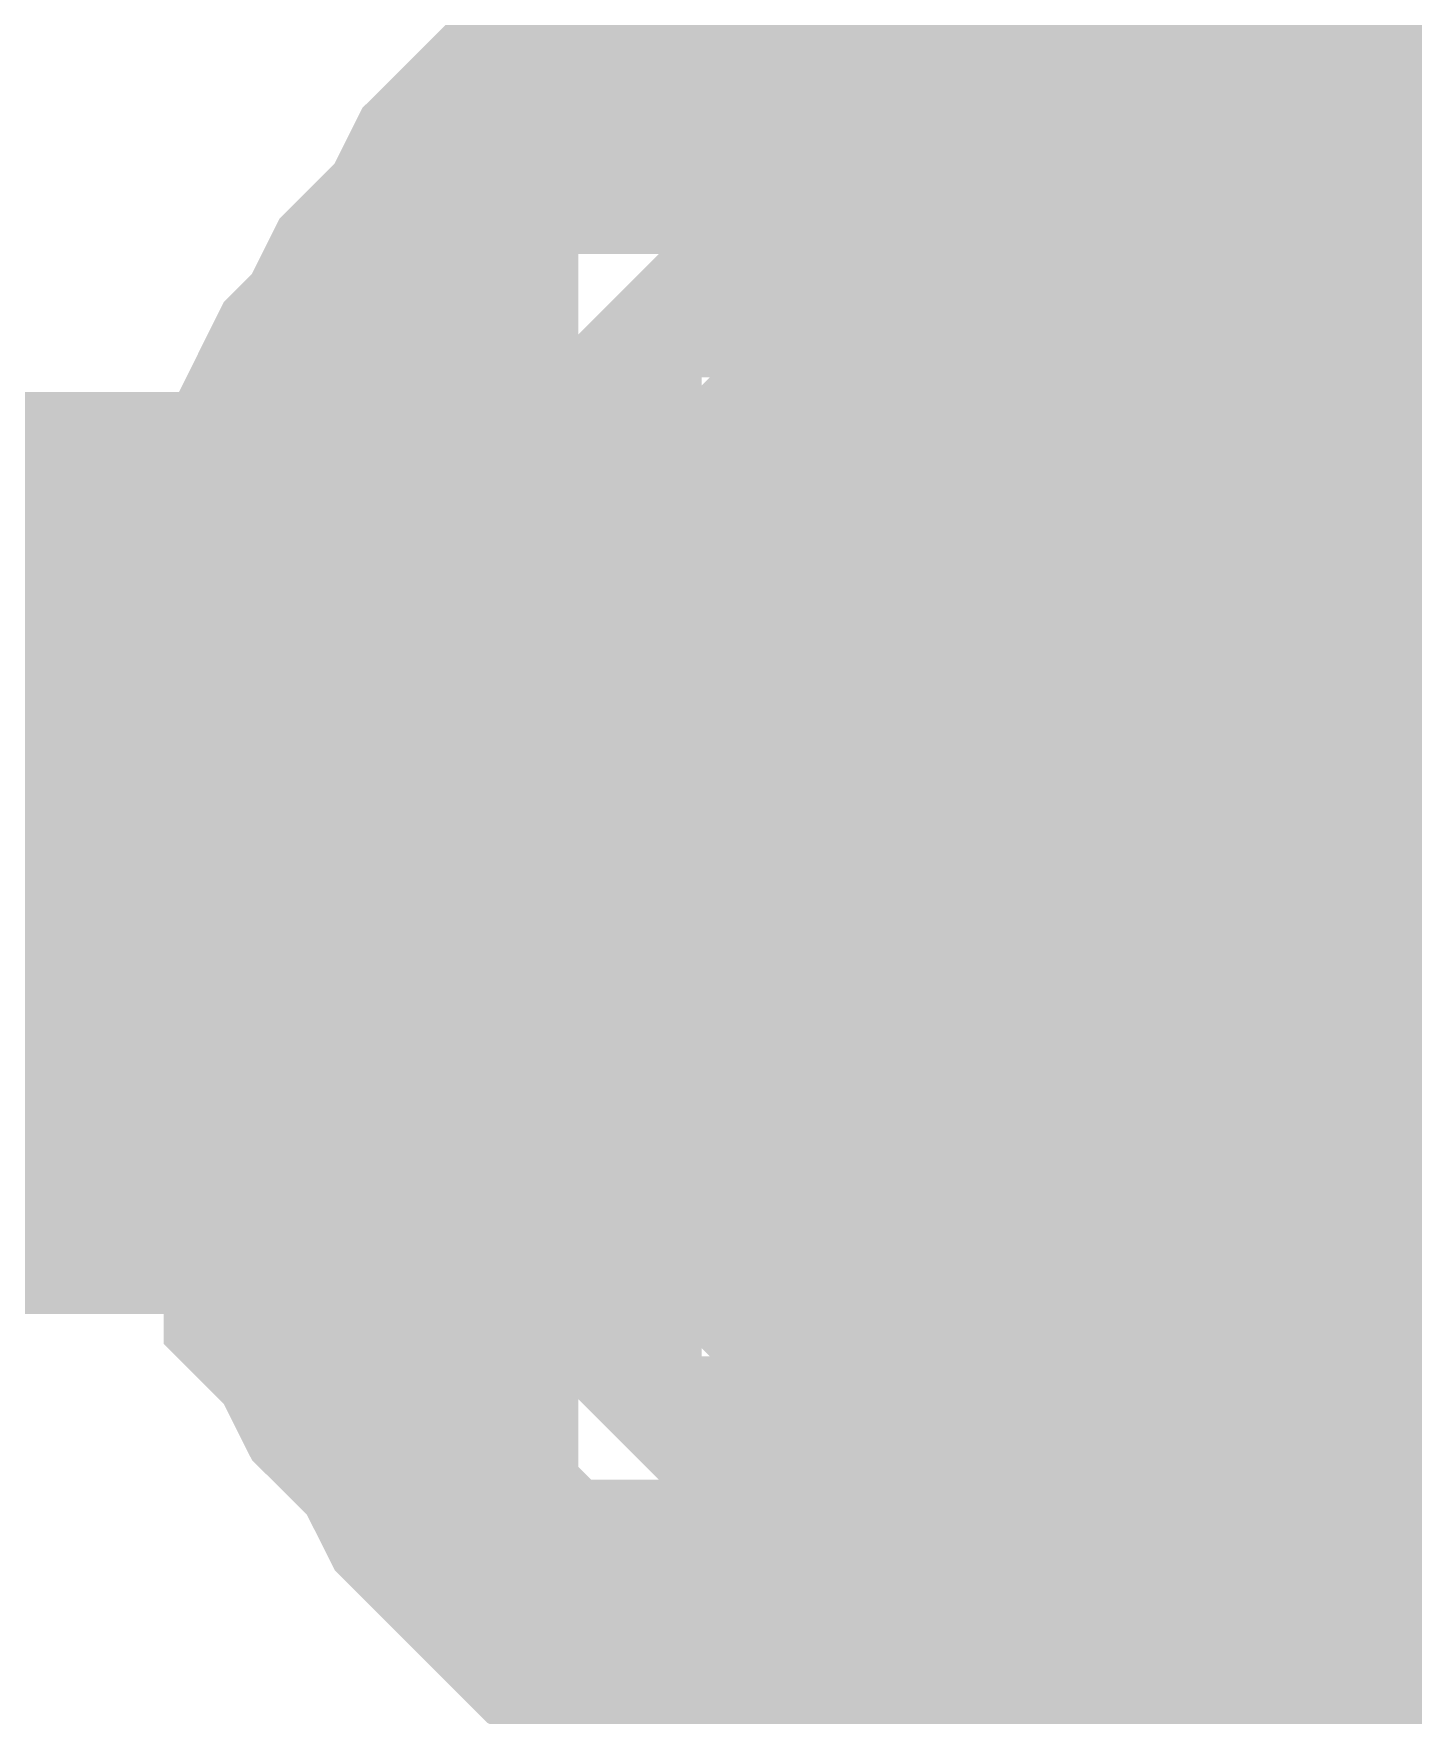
# Model space of a CAD drawing. Header units: inches. Extents: x 0 to 841, y 0 to 594.
# Drawn here: x 471.561 to 472.682, y 264.295 to 265.662 of the extents above; entities that cross this region are included whole.
import ezdxf

# ---------------------------------------------------------------- set-up
doc = ezdxf.new("R2010")
doc.units = ezdxf.units.IN
doc.layers.add('Sheet', color=255, linetype='Continuous')

msp = doc.modelspace()

# ---------------------------------------------------------------- linework, layer by layer
at = {"layer": 'Sheet'}
for points in [[(487.5141, 269.9816, 0.7493, 0.7493, 0), (472.5123, 269.9816, 0.7493, 0.7493, 0), (472.5123, 264.9957, 0.7493, 0.7493, 0), (472.5123, 259.9873, 0.7493, 0.7493, 0)], [(471.7487, 264.9957, 0.2997, 0.2997, 0), (471.7487, 265.0406, 0.2997, 0.2997, 0), (471.7487, 265.0631, 0.2997, 0.2997, 0), (471.7487, 265.108, 0.2997, 0.2997, 0), (471.7712, 265.1529, 0.2997, 0.2997, 0), (471.7712, 265.1754, 0.2997, 0.2997, 0), (471.7936, 265.2203, 0.2997, 0.2997, 0), (471.7936, 265.2427, 0.2997, 0.2997, 0), (471.8161, 265.2877, 0.2997, 0.2997, 0), (471.8161, 265.3101, 0.2997, 0.2997, 0), (471.8385, 265.355, 0.2997, 0.2997, 0), (471.861, 265.3775, 0.2997, 0.2997, 0), (471.8835, 265.4224, 0.2997, 0.2997, 0), (471.9059, 265.4449, 0.2997, 0.2997, 0), (471.9284, 265.4673, 0.2997, 0.2997, 0), (471.9508, 265.5123, 0.2997, 0.2997, 0), (471.9733, 265.5347, 0.2997, 0.2997, 0), (471.9958, 265.5572, 0.2997, 0.2997, 0), (472.0182, 265.5796, 0.2997, 0.2997, 0), (472.0631, 265.6021, 0.2997, 0.2997, 0), (472.0856, 265.6245, 0.2997, 0.2997, 0), (472.108, 265.647, 0.2997, 0.2997, 0), (472.153, 265.6695, 0.2997, 0.2997, 0), (472.1754, 265.6919, 0.2997, 0.2997, 0), (472.2203, 265.6919, 0.2997, 0.2997, 0), (472.2428, 265.7144, 0.2997, 0.2997, 0), (472.2877, 265.7144, 0.2997, 0.2997, 0), (472.3102, 265.7368, 0.2997, 0.2997, 0), (472.3551, 265.7368, 0.2997, 0.2997, 0), (472.4, 265.7593, 0.2997, 0.2997, 0), (472.4225, 265.7593, 0.2997, 0.2997, 0), (472.4674, 265.7593, 0.2997, 0.2997, 0), (472.5123, 265.7593, 0.2997, 0.2997, 0)], [(471.7487, 264.9957, 0.2997, 0.2997, 0), (471.7487, 265.0406, 0.2997, 0.2997, 0), (471.7487, 265.0631, 0.2997, 0.2997, 0), (471.7487, 265.108, 0.2997, 0.2997, 0), (471.7712, 265.1529, 0.2997, 0.2997, 0), (471.7712, 265.1754, 0.2997, 0.2997, 0), (471.7936, 265.2203, 0.2997, 0.2997, 0), (471.7936, 265.2427, 0.2997, 0.2997, 0), (471.8161, 265.2877, 0.2997, 0.2997, 0), (471.8161, 265.3101, 0.2997, 0.2997, 0), (471.8385, 265.355, 0.2997, 0.2997, 0), (471.861, 265.3775, 0.2997, 0.2997, 0), (471.8835, 265.4224, 0.2997, 0.2997, 0), (471.9059, 265.4449, 0.2997, 0.2997, 0), (471.9284, 265.4673, 0.2997, 0.2997, 0), (471.9508, 265.5123, 0.2997, 0.2997, 0), (471.9733, 265.5347, 0.2997, 0.2997, 0), (471.9958, 265.5572, 0.2997, 0.2997, 0), (472.0182, 265.5796, 0.2997, 0.2997, 0), (472.0631, 265.6021, 0.2997, 0.2997, 0), (472.0856, 265.6245, 0.2997, 0.2997, 0), (472.108, 265.647, 0.2997, 0.2997, 0), (472.153, 265.6695, 0.2997, 0.2997, 0), (472.1754, 265.6919, 0.2997, 0.2997, 0), (472.2203, 265.6919, 0.2997, 0.2997, 0), (472.2428, 265.7144, 0.2997, 0.2997, 0), (472.2877, 265.7144, 0.2997, 0.2997, 0), (472.3102, 265.7368, 0.2997, 0.2997, 0), (472.3551, 265.7368, 0.2997, 0.2997, 0), (472.4, 265.7593, 0.2997, 0.2997, 0), (472.4225, 265.7593, 0.2997, 0.2997, 0), (472.4674, 265.7593, 0.2997, 0.2997, 0), (472.5123, 265.7593, 0.2997, 0.2997, 0)], [(472.5123, 265.7593, 0.2997, 0.2997, 0), (472.5123, 265.7593, 0.2997, 0.2997, 0)], [(472.5123, 265.7593, 0.2997, 0.2997, 0), (472.5572, 265.7593, 0.2997, 0.2997, 0), (472.6021, 265.7593, 0.2997, 0.2997, 0), (472.6246, 265.7593, 0.2997, 0.2997, 0), (472.6695, 265.7368, 0.2997, 0.2997, 0), (472.7144, 265.7368, 0.2997, 0.2997, 0), (472.7369, 265.7144, 0.2997, 0.2997, 0), (472.7818, 265.7144, 0.2997, 0.2997, 0), (472.8042, 265.6919, 0.2997, 0.2997, 0), (472.8492, 265.6919, 0.2997, 0.2997, 0)], [(472.5123, 265.7593, 0.2997, 0.2997, 0), (472.5123, 265.7593, 0.2997, 0.2997, 0)], [(472.5123, 265.7593, 0.2997, 0.2997, 0), (472.5572, 265.7593, 0.2997, 0.2997, 0), (472.6021, 265.7593, 0.2997, 0.2997, 0), (472.6246, 265.7593, 0.2997, 0.2997, 0), (472.6695, 265.7368, 0.2997, 0.2997, 0), (472.7144, 265.7368, 0.2997, 0.2997, 0), (472.7369, 265.7144, 0.2997, 0.2997, 0), (472.7818, 265.7144, 0.2997, 0.2997, 0), (472.8042, 265.6919, 0.2997, 0.2997, 0), (472.8492, 265.6919, 0.2997, 0.2997, 0)], [(471.7487, 264.9957, 0.0991, 0.0991, 0), (471.7487, 265.0406, 0.0991, 0.0991, 0), (471.7487, 265.0631, 0.0991, 0.0991, 0), (471.7487, 265.108, 0.0991, 0.0991, 0), (471.7712, 265.1529, 0.0991, 0.0991, 0), (471.7712, 265.1754, 0.0991, 0.0991, 0), (471.7936, 265.2203, 0.0991, 0.0991, 0), (471.7936, 265.2427, 0.0991, 0.0991, 0), (471.8161, 265.2877, 0.0991, 0.0991, 0), (471.8161, 265.3101, 0.0991, 0.0991, 0), (471.8385, 265.355, 0.0991, 0.0991, 0), (471.861, 265.3775, 0.0991, 0.0991, 0), (471.8835, 265.4224, 0.0991, 0.0991, 0), (471.9059, 265.4449, 0.0991, 0.0991, 0), (471.9284, 265.4673, 0.0991, 0.0991, 0), (471.9508, 265.5123, 0.0991, 0.0991, 0), (471.9733, 265.5347, 0.0991, 0.0991, 0), (471.9958, 265.5572, 0.0991, 0.0991, 0), (472.0182, 265.5796, 0.0991, 0.0991, 0), (472.0631, 265.6021, 0.0991, 0.0991, 0), (472.0856, 265.6245, 0.0991, 0.0991, 0), (472.108, 265.647, 0.0991, 0.0991, 0), (472.153, 265.6695, 0.0991, 0.0991, 0), (472.1754, 265.6919, 0.0991, 0.0991, 0), (472.2203, 265.6919, 0.0991, 0.0991, 0), (472.2428, 265.7144, 0.0991, 0.0991, 0)], [(471.7487, 264.9957, 0.0991, 0.0991, 0), (471.7487, 265.0406, 0.0991, 0.0991, 0), (471.7487, 265.0631, 0.0991, 0.0991, 0), (471.7487, 265.108, 0.0991, 0.0991, 0), (471.7712, 265.1529, 0.0991, 0.0991, 0), (471.7712, 265.1754, 0.0991, 0.0991, 0), (471.7936, 265.2203, 0.0991, 0.0991, 0), (471.7936, 265.2427, 0.0991, 0.0991, 0), (471.8161, 265.2877, 0.0991, 0.0991, 0), (471.8161, 265.3101, 0.0991, 0.0991, 0), (471.8385, 265.355, 0.0991, 0.0991, 0), (471.861, 265.3775, 0.0991, 0.0991, 0), (471.8835, 265.4224, 0.0991, 0.0991, 0), (471.9059, 265.4449, 0.0991, 0.0991, 0), (471.9284, 265.4673, 0.0991, 0.0991, 0), (471.9508, 265.5123, 0.0991, 0.0991, 0), (471.9733, 265.5347, 0.0991, 0.0991, 0), (471.9958, 265.5572, 0.0991, 0.0991, 0), (472.0182, 265.5796, 0.0991, 0.0991, 0), (472.0631, 265.6021, 0.0991, 0.0991, 0), (472.0856, 265.6245, 0.0991, 0.0991, 0), (472.108, 265.647, 0.0991, 0.0991, 0), (472.153, 265.6695, 0.0991, 0.0991, 0), (472.1754, 265.6919, 0.0991, 0.0991, 0), (472.2203, 265.6919, 0.0991, 0.0991, 0), (472.2428, 265.7144, 0.0991, 0.0991, 0)], [(471.9958, 264.9957, 0.2997, 0.2997, 0), (471.9958, 265.0181, 0.2997, 0.2997, 0), (471.9958, 265.0406, 0.2997, 0.2997, 0), (471.9958, 265.0631, 0.2997, 0.2997, 0), (471.9958, 265.0855, 0.2997, 0.2997, 0), (472.0182, 265.108, 0.2997, 0.2997, 0), (472.0182, 265.1304, 0.2997, 0.2997, 0), (472.0182, 265.1754, 0.2997, 0.2997, 0), (472.0407, 265.1978, 0.2997, 0.2997, 0), (472.0407, 265.1978, 0.2997, 0.2997, 0), (472.0631, 265.2203, 0.2997, 0.2997, 0), (472.0631, 265.2427, 0.2997, 0.2997, 0), (472.0856, 265.2652, 0.2997, 0.2997, 0), (472.0856, 265.2877, 0.2997, 0.2997, 0), (472.108, 265.3101, 0.2997, 0.2997, 0), (472.1305, 265.3326, 0.2997, 0.2997, 0), (472.153, 265.3326, 0.2997, 0.2997, 0), (472.153, 265.355, 0.2997, 0.2997, 0), (472.1754, 265.3775, 0.2997, 0.2997, 0), (472.1979, 265.4, 0.2997, 0.2997, 0), (472.2203, 265.4, 0.2997, 0.2997, 0), (472.2428, 265.4224, 0.2997, 0.2997, 0), (472.2652, 265.4224, 0.2997, 0.2997, 0), (472.2877, 265.4449, 0.2997, 0.2997, 0), (472.3102, 265.4449, 0.2997, 0.2997, 0), (472.3326, 265.4673, 0.2997, 0.2997, 0), (472.3551, 265.4673, 0.2997, 0.2997, 0), (472.3775, 265.4673, 0.2997, 0.2997, 0), (472.4, 265.4898, 0.2997, 0.2997, 0), (472.4225, 265.4898, 0.2997, 0.2997, 0), (472.4674, 265.4898, 0.2997, 0.2997, 0), (472.4898, 265.4898, 0.2997, 0.2997, 0), (472.5123, 265.4898, 0.2997, 0.2997, 0)], [(471.9958, 264.9957, 0.2997, 0.2997, 0), (471.9958, 265.0181, 0.2997, 0.2997, 0), (471.9958, 265.0406, 0.2997, 0.2997, 0), (471.9958, 265.0631, 0.2997, 0.2997, 0), (471.9958, 265.0855, 0.2997, 0.2997, 0), (472.0182, 265.108, 0.2997, 0.2997, 0), (472.0182, 265.1304, 0.2997, 0.2997, 0), (472.0182, 265.1754, 0.2997, 0.2997, 0), (472.0407, 265.1978, 0.2997, 0.2997, 0), (472.0407, 265.1978, 0.2997, 0.2997, 0), (472.0631, 265.2203, 0.2997, 0.2997, 0), (472.0631, 265.2427, 0.2997, 0.2997, 0), (472.0856, 265.2652, 0.2997, 0.2997, 0), (472.0856, 265.2877, 0.2997, 0.2997, 0), (472.108, 265.3101, 0.2997, 0.2997, 0), (472.1305, 265.3326, 0.2997, 0.2997, 0), (472.153, 265.3326, 0.2997, 0.2997, 0), (472.153, 265.355, 0.2997, 0.2997, 0), (472.1754, 265.3775, 0.2997, 0.2997, 0), (472.1979, 265.4, 0.2997, 0.2997, 0), (472.2203, 265.4, 0.2997, 0.2997, 0), (472.2428, 265.4224, 0.2997, 0.2997, 0), (472.2652, 265.4224, 0.2997, 0.2997, 0), (472.2877, 265.4449, 0.2997, 0.2997, 0), (472.3102, 265.4449, 0.2997, 0.2997, 0), (472.3326, 265.4673, 0.2997, 0.2997, 0), (472.3551, 265.4673, 0.2997, 0.2997, 0), (472.3775, 265.4673, 0.2997, 0.2997, 0), (472.4, 265.4898, 0.2997, 0.2997, 0), (472.4225, 265.4898, 0.2997, 0.2997, 0), (472.4674, 265.4898, 0.2997, 0.2997, 0), (472.4898, 265.4898, 0.2997, 0.2997, 0), (472.5123, 265.4898, 0.2997, 0.2997, 0)], [(472.5123, 265.4898, 0.2997, 0.2997, 0), (472.5123, 265.4898, 0.2997, 0.2997, 0)], [(472.5123, 265.4898, 0.2997, 0.2997, 0), (472.5347, 265.4898, 0.2997, 0.2997, 0), (472.5572, 265.4898, 0.2997, 0.2997, 0), (472.5797, 265.4898, 0.2997, 0.2997, 0), (472.6021, 265.4898, 0.2997, 0.2997, 0), (472.6246, 265.4673, 0.2997, 0.2997, 0), (472.647, 265.4673, 0.2997, 0.2997, 0), (472.6919, 265.4673, 0.2997, 0.2997, 0), (472.6919, 265.4449, 0.2997, 0.2997, 0), (472.7144, 265.4449, 0.2997, 0.2997, 0), (472.7369, 265.4224, 0.2997, 0.2997, 0), (472.7593, 265.4224, 0.2997, 0.2997, 0), (472.7818, 265.4, 0.2997, 0.2997, 0), (472.8042, 265.4, 0.2997, 0.2997, 0), (472.8267, 265.3775, 0.2997, 0.2997, 0), (472.8492, 265.355, 0.2997, 0.2997, 0)], [(472.5123, 265.4898, 0.2997, 0.2997, 0), (472.5123, 265.4898, 0.2997, 0.2997, 0)], [(472.5123, 265.4898, 0.2997, 0.2997, 0), (472.5347, 265.4898, 0.2997, 0.2997, 0), (472.5572, 265.4898, 0.2997, 0.2997, 0), (472.5797, 265.4898, 0.2997, 0.2997, 0), (472.6021, 265.4898, 0.2997, 0.2997, 0), (472.6246, 265.4673, 0.2997, 0.2997, 0), (472.647, 265.4673, 0.2997, 0.2997, 0), (472.6919, 265.4673, 0.2997, 0.2997, 0), (472.6919, 265.4449, 0.2997, 0.2997, 0), (472.7144, 265.4449, 0.2997, 0.2997, 0), (472.7369, 265.4224, 0.2997, 0.2997, 0), (472.7593, 265.4224, 0.2997, 0.2997, 0), (472.7818, 265.4, 0.2997, 0.2997, 0), (472.8042, 265.4, 0.2997, 0.2997, 0), (472.8267, 265.3775, 0.2997, 0.2997, 0), (472.8492, 265.355, 0.2997, 0.2997, 0)], [(471.9958, 264.9957, 0.0991, 0.0991, 0), (471.9958, 265.0181, 0.0991, 0.0991, 0), (471.9958, 265.0406, 0.0991, 0.0991, 0), (471.9958, 265.0631, 0.0991, 0.0991, 0), (471.9958, 265.0855, 0.0991, 0.0991, 0), (472.0182, 265.108, 0.0991, 0.0991, 0), (472.0182, 265.1304, 0.0991, 0.0991, 0), (472.0182, 265.1754, 0.0991, 0.0991, 0), (472.0407, 265.1978, 0.0991, 0.0991, 0), (472.0407, 265.1978, 0.0991, 0.0991, 0), (472.0631, 265.2203, 0.0991, 0.0991, 0), (472.0631, 265.2427, 0.0991, 0.0991, 0), (472.0856, 265.2652, 0.0991, 0.0991, 0), (472.0856, 265.2877, 0.0991, 0.0991, 0), (472.108, 265.3101, 0.0991, 0.0991, 0), (472.1305, 265.3326, 0.0991, 0.0991, 0), (472.153, 265.3326, 0.0991, 0.0991, 0), (472.153, 265.355, 0.0991, 0.0991, 0), (472.1754, 265.3775, 0.0991, 0.0991, 0), (472.1979, 265.4, 0.0991, 0.0991, 0), (472.2203, 265.4, 0.0991, 0.0991, 0), (472.2428, 265.4224, 0.0991, 0.0991, 0), (472.2652, 265.4224, 0.0991, 0.0991, 0), (472.2877, 265.4449, 0.0991, 0.0991, 0), (472.3102, 265.4449, 0.0991, 0.0991, 0), (472.3326, 265.4673, 0.0991, 0.0991, 0), (472.3551, 265.4673, 0.0991, 0.0991, 0), (472.3775, 265.4673, 0.0991, 0.0991, 0), (472.4, 265.4898, 0.0991, 0.0991, 0), (472.4225, 265.4898, 0.0991, 0.0991, 0), (472.4674, 265.4898, 0.0991, 0.0991, 0), (472.4898, 265.4898, 0.0991, 0.0991, 0), (472.5123, 265.4898, 0.0991, 0.0991, 0)], [(471.9958, 264.9957, 0.0991, 0.0991, 0), (471.9958, 265.0181, 0.0991, 0.0991, 0), (471.9958, 265.0406, 0.0991, 0.0991, 0), (471.9958, 265.0631, 0.0991, 0.0991, 0), (471.9958, 265.0855, 0.0991, 0.0991, 0), (472.0182, 265.108, 0.0991, 0.0991, 0), (472.0182, 265.1304, 0.0991, 0.0991, 0), (472.0182, 265.1754, 0.0991, 0.0991, 0), (472.0407, 265.1978, 0.0991, 0.0991, 0), (472.0407, 265.1978, 0.0991, 0.0991, 0), (472.0631, 265.2203, 0.0991, 0.0991, 0), (472.0631, 265.2427, 0.0991, 0.0991, 0), (472.0856, 265.2652, 0.0991, 0.0991, 0), (472.0856, 265.2877, 0.0991, 0.0991, 0), (472.108, 265.3101, 0.0991, 0.0991, 0), (472.1305, 265.3326, 0.0991, 0.0991, 0), (472.153, 265.3326, 0.0991, 0.0991, 0), (472.153, 265.355, 0.0991, 0.0991, 0), (472.1754, 265.3775, 0.0991, 0.0991, 0), (472.1979, 265.4, 0.0991, 0.0991, 0), (472.2203, 265.4, 0.0991, 0.0991, 0), (472.2428, 265.4224, 0.0991, 0.0991, 0), (472.2652, 265.4224, 0.0991, 0.0991, 0), (472.2877, 265.4449, 0.0991, 0.0991, 0), (472.3102, 265.4449, 0.0991, 0.0991, 0), (472.3326, 265.4673, 0.0991, 0.0991, 0), (472.3551, 265.4673, 0.0991, 0.0991, 0), (472.3775, 265.4673, 0.0991, 0.0991, 0), (472.4, 265.4898, 0.0991, 0.0991, 0), (472.4225, 265.4898, 0.0991, 0.0991, 0), (472.4674, 265.4898, 0.0991, 0.0991, 0), (472.4898, 265.4898, 0.0991, 0.0991, 0), (472.5123, 265.4898, 0.0991, 0.0991, 0)], [(472.5123, 265.4898, 0.0991, 0.0991, 0), (472.5123, 265.4898, 0.0991, 0.0991, 0)], [(472.5123, 265.4898, 0.0991, 0.0991, 0), (472.5347, 265.4898, 0.0991, 0.0991, 0), (472.5572, 265.4898, 0.0991, 0.0991, 0), (472.5797, 265.4898, 0.0991, 0.0991, 0), (472.6021, 265.4898, 0.0991, 0.0991, 0), (472.6246, 265.4673, 0.0991, 0.0991, 0), (472.647, 265.4673, 0.0991, 0.0991, 0), (472.6919, 265.4673, 0.0991, 0.0991, 0), (472.6919, 265.4449, 0.0991, 0.0991, 0), (472.7144, 265.4449, 0.0991, 0.0991, 0), (472.7369, 265.4224, 0.0991, 0.0991, 0)], [(472.5123, 265.4898, 0.0991, 0.0991, 0), (472.5123, 265.4898, 0.0991, 0.0991, 0)], [(472.5123, 265.4898, 0.0991, 0.0991, 0), (472.5347, 265.4898, 0.0991, 0.0991, 0), (472.5572, 265.4898, 0.0991, 0.0991, 0), (472.5797, 265.4898, 0.0991, 0.0991, 0), (472.6021, 265.4898, 0.0991, 0.0991, 0), (472.6246, 265.4673, 0.0991, 0.0991, 0), (472.647, 265.4673, 0.0991, 0.0991, 0), (472.6919, 265.4673, 0.0991, 0.0991, 0), (472.6919, 265.4449, 0.0991, 0.0991, 0), (472.7144, 265.4449, 0.0991, 0.0991, 0), (472.7369, 265.4224, 0.0991, 0.0991, 0)], [(472.5123, 264.9957, 0.7493, 0.7493, 0), (467.5042, 264.9957, 0.7493, 0.7493, 0)], [(472.5123, 264.2321, 0.2997, 0.2997, 0), (472.4674, 264.2321, 0.2997, 0.2997, 0), (472.4225, 264.2321, 0.2997, 0.2997, 0), (472.4, 264.2321, 0.2997, 0.2997, 0), (472.3551, 264.2545, 0.2997, 0.2997, 0), (472.3102, 264.2545, 0.2997, 0.2997, 0), (472.2877, 264.277, 0.2997, 0.2997, 0), (472.2428, 264.277, 0.2997, 0.2997, 0), (472.2203, 264.2995, 0.2997, 0.2997, 0), (472.1754, 264.2995, 0.2997, 0.2997, 0), (472.153, 264.3219, 0.2997, 0.2997, 0), (472.108, 264.3444, 0.2997, 0.2997, 0), (472.0856, 264.3668, 0.2997, 0.2997, 0), (472.0631, 264.3893, 0.2997, 0.2997, 0), (472.0182, 264.4118, 0.2997, 0.2997, 0), (471.9958, 264.4342, 0.2997, 0.2997, 0), (471.9733, 264.4567, 0.2997, 0.2997, 0), (471.9508, 264.4791, 0.2997, 0.2997, 0), (471.9284, 264.5016, 0.2997, 0.2997, 0), (471.9059, 264.5465, 0.2997, 0.2997, 0), (471.8835, 264.569, 0.2997, 0.2997, 0), (471.861, 264.5914, 0.2997, 0.2997, 0), (471.8385, 264.6363, 0.2997, 0.2997, 0), (471.8161, 264.6588, 0.2997, 0.2997, 0), (471.8161, 264.7037, 0.2997, 0.2997, 0), (471.7936, 264.7262, 0.2997, 0.2997, 0), (471.7936, 264.7711, 0.2997, 0.2997, 0), (471.7712, 264.7936, 0.2997, 0.2997, 0), (471.7712, 264.8385, 0.2997, 0.2997, 0), (471.7487, 264.8834, 0.2997, 0.2997, 0), (471.7487, 264.9059, 0.2997, 0.2997, 0), (471.7487, 264.9508, 0.2997, 0.2997, 0), (471.7487, 264.9957, 0.2997, 0.2997, 0)], [(471.7487, 264.9957, 0.2997, 0.2997, 0), (471.7487, 264.9957, 0.2997, 0.2997, 0)], [(472.5123, 264.2321, 0.2997, 0.2997, 0), (472.4674, 264.2321, 0.2997, 0.2997, 0), (472.4225, 264.2321, 0.2997, 0.2997, 0), (472.4, 264.2321, 0.2997, 0.2997, 0), (472.3551, 264.2545, 0.2997, 0.2997, 0), (472.3102, 264.2545, 0.2997, 0.2997, 0), (472.2877, 264.277, 0.2997, 0.2997, 0), (472.2428, 264.277, 0.2997, 0.2997, 0), (472.2203, 264.2995, 0.2997, 0.2997, 0), (472.1754, 264.2995, 0.2997, 0.2997, 0), (472.153, 264.3219, 0.2997, 0.2997, 0), (472.108, 264.3444, 0.2997, 0.2997, 0), (472.0856, 264.3668, 0.2997, 0.2997, 0), (472.0631, 264.3893, 0.2997, 0.2997, 0), (472.0182, 264.4118, 0.2997, 0.2997, 0), (471.9958, 264.4342, 0.2997, 0.2997, 0), (471.9733, 264.4567, 0.2997, 0.2997, 0), (471.9508, 264.4791, 0.2997, 0.2997, 0), (471.9284, 264.5016, 0.2997, 0.2997, 0), (471.9059, 264.5465, 0.2997, 0.2997, 0), (471.8835, 264.569, 0.2997, 0.2997, 0), (471.861, 264.5914, 0.2997, 0.2997, 0), (471.8385, 264.6363, 0.2997, 0.2997, 0), (471.8161, 264.6588, 0.2997, 0.2997, 0), (471.8161, 264.7037, 0.2997, 0.2997, 0), (471.7936, 264.7262, 0.2997, 0.2997, 0), (471.7936, 264.7711, 0.2997, 0.2997, 0), (471.7712, 264.7936, 0.2997, 0.2997, 0), (471.7712, 264.8385, 0.2997, 0.2997, 0), (471.7487, 264.8834, 0.2997, 0.2997, 0), (471.7487, 264.9059, 0.2997, 0.2997, 0), (471.7487, 264.9508, 0.2997, 0.2997, 0), (471.7487, 264.9957, 0.2997, 0.2997, 0)], [(471.7487, 264.9957, 0.2997, 0.2997, 0), (471.7487, 264.9957, 0.2997, 0.2997, 0)], [(472.5123, 264.4791, 0.2997, 0.2997, 0), (472.4898, 264.4791, 0.2997, 0.2997, 0), (472.4674, 264.4791, 0.2997, 0.2997, 0), (472.4225, 264.4791, 0.2997, 0.2997, 0), (472.4, 264.4791, 0.2997, 0.2997, 0), (472.3775, 264.5016, 0.2997, 0.2997, 0), (472.3551, 264.5016, 0.2997, 0.2997, 0), (472.3326, 264.5016, 0.2997, 0.2997, 0), (472.3102, 264.524, 0.2997, 0.2997, 0), (472.2877, 264.524, 0.2997, 0.2997, 0), (472.2652, 264.5465, 0.2997, 0.2997, 0), (472.2428, 264.5465, 0.2997, 0.2997, 0), (472.2203, 264.569, 0.2997, 0.2997, 0), (472.1979, 264.569, 0.2997, 0.2997, 0), (472.1754, 264.5914, 0.2997, 0.2997, 0), (472.153, 264.6139, 0.2997, 0.2997, 0), (472.153, 264.6363, 0.2997, 0.2997, 0), (472.1305, 264.6363, 0.2997, 0.2997, 0), (472.108, 264.6588, 0.2997, 0.2997, 0), (472.0856, 264.6813, 0.2997, 0.2997, 0), (472.0856, 264.7037, 0.2997, 0.2997, 0), (472.0631, 264.7262, 0.2997, 0.2997, 0), (472.0631, 264.7486, 0.2997, 0.2997, 0), (472.0407, 264.7711, 0.2997, 0.2997, 0), (472.0407, 264.7936, 0.2997, 0.2997, 0), (472.0182, 264.816, 0.2997, 0.2997, 0), (472.0182, 264.8385, 0.2997, 0.2997, 0), (472.0182, 264.8609, 0.2997, 0.2997, 0), (471.9958, 264.8834, 0.2997, 0.2997, 0), (471.9958, 264.9059, 0.2997, 0.2997, 0), (471.9958, 264.9508, 0.2997, 0.2997, 0), (471.9958, 264.9732, 0.2997, 0.2997, 0), (471.9958, 264.9957, 0.2997, 0.2997, 0)], [(471.9958, 264.9957, 0.2997, 0.2997, 0), (471.9958, 264.9957, 0.2997, 0.2997, 0)], [(472.5123, 264.4791, 0.2997, 0.2997, 0), (472.4898, 264.4791, 0.2997, 0.2997, 0), (472.4674, 264.4791, 0.2997, 0.2997, 0), (472.4225, 264.4791, 0.2997, 0.2997, 0), (472.4, 264.4791, 0.2997, 0.2997, 0), (472.3775, 264.5016, 0.2997, 0.2997, 0), (472.3551, 264.5016, 0.2997, 0.2997, 0), (472.3326, 264.5016, 0.2997, 0.2997, 0), (472.3102, 264.524, 0.2997, 0.2997, 0), (472.2877, 264.524, 0.2997, 0.2997, 0), (472.2652, 264.5465, 0.2997, 0.2997, 0), (472.2428, 264.5465, 0.2997, 0.2997, 0), (472.2203, 264.569, 0.2997, 0.2997, 0), (472.1979, 264.569, 0.2997, 0.2997, 0), (472.1754, 264.5914, 0.2997, 0.2997, 0), (472.153, 264.6139, 0.2997, 0.2997, 0), (472.153, 264.6363, 0.2997, 0.2997, 0), (472.1305, 264.6363, 0.2997, 0.2997, 0), (472.108, 264.6588, 0.2997, 0.2997, 0), (472.0856, 264.6813, 0.2997, 0.2997, 0), (472.0856, 264.7037, 0.2997, 0.2997, 0), (472.0631, 264.7262, 0.2997, 0.2997, 0), (472.0631, 264.7486, 0.2997, 0.2997, 0), (472.0407, 264.7711, 0.2997, 0.2997, 0), (472.0407, 264.7936, 0.2997, 0.2997, 0), (472.0182, 264.816, 0.2997, 0.2997, 0), (472.0182, 264.8385, 0.2997, 0.2997, 0), (472.0182, 264.8609, 0.2997, 0.2997, 0), (471.9958, 264.8834, 0.2997, 0.2997, 0), (471.9958, 264.9059, 0.2997, 0.2997, 0), (471.9958, 264.9508, 0.2997, 0.2997, 0), (471.9958, 264.9732, 0.2997, 0.2997, 0), (471.9958, 264.9957, 0.2997, 0.2997, 0)], [(471.9958, 264.9957, 0.2997, 0.2997, 0), (471.9958, 264.9957, 0.2997, 0.2997, 0)], [(472.4, 264.2321, 0.0991, 0.0991, 0), (472.3551, 264.2545, 0.0991, 0.0991, 0), (472.3102, 264.2545, 0.0991, 0.0991, 0), (472.2877, 264.277, 0.0991, 0.0991, 0), (472.2428, 264.277, 0.0991, 0.0991, 0), (472.2203, 264.2995, 0.0991, 0.0991, 0), (472.1754, 264.2995, 0.0991, 0.0991, 0), (472.153, 264.3219, 0.0991, 0.0991, 0), (472.108, 264.3444, 0.0991, 0.0991, 0), (472.0856, 264.3668, 0.0991, 0.0991, 0), (472.0631, 264.3893, 0.0991, 0.0991, 0), (472.0182, 264.4118, 0.0991, 0.0991, 0), (471.9958, 264.4342, 0.0991, 0.0991, 0), (471.9733, 264.4567, 0.0991, 0.0991, 0), (471.9508, 264.4791, 0.0991, 0.0991, 0), (471.9284, 264.5016, 0.0991, 0.0991, 0), (471.9059, 264.5465, 0.0991, 0.0991, 0), (471.8835, 264.569, 0.0991, 0.0991, 0), (471.861, 264.5914, 0.0991, 0.0991, 0), (471.8385, 264.6363, 0.0991, 0.0991, 0), (471.8161, 264.6588, 0.0991, 0.0991, 0), (471.8161, 264.7037, 0.0991, 0.0991, 0), (471.7936, 264.7262, 0.0991, 0.0991, 0), (471.7936, 264.7711, 0.0991, 0.0991, 0), (471.7712, 264.7936, 0.0991, 0.0991, 0), (471.7712, 264.8385, 0.0991, 0.0991, 0), (471.7487, 264.8834, 0.0991, 0.0991, 0), (471.7487, 264.9059, 0.0991, 0.0991, 0), (471.7487, 264.9508, 0.0991, 0.0991, 0), (471.7487, 264.9957, 0.0991, 0.0991, 0)], [(471.7487, 264.9957, 0.0991, 0.0991, 0), (471.7487, 264.9957, 0.0991, 0.0991, 0)], [(472.4, 264.2321, 0.0991, 0.0991, 0), (472.3551, 264.2545, 0.0991, 0.0991, 0), (472.3102, 264.2545, 0.0991, 0.0991, 0), (472.2877, 264.277, 0.0991, 0.0991, 0), (472.2428, 264.277, 0.0991, 0.0991, 0), (472.2203, 264.2995, 0.0991, 0.0991, 0), (472.1754, 264.2995, 0.0991, 0.0991, 0), (472.153, 264.3219, 0.0991, 0.0991, 0), (472.108, 264.3444, 0.0991, 0.0991, 0), (472.0856, 264.3668, 0.0991, 0.0991, 0), (472.0631, 264.3893, 0.0991, 0.0991, 0), (472.0182, 264.4118, 0.0991, 0.0991, 0), (471.9958, 264.4342, 0.0991, 0.0991, 0), (471.9733, 264.4567, 0.0991, 0.0991, 0), (471.9508, 264.4791, 0.0991, 0.0991, 0), (471.9284, 264.5016, 0.0991, 0.0991, 0), (471.9059, 264.5465, 0.0991, 0.0991, 0), (471.8835, 264.569, 0.0991, 0.0991, 0), (471.861, 264.5914, 0.0991, 0.0991, 0), (471.8385, 264.6363, 0.0991, 0.0991, 0), (471.8161, 264.6588, 0.0991, 0.0991, 0), (471.8161, 264.7037, 0.0991, 0.0991, 0), (471.7936, 264.7262, 0.0991, 0.0991, 0), (471.7936, 264.7711, 0.0991, 0.0991, 0), (471.7712, 264.7936, 0.0991, 0.0991, 0), (471.7712, 264.8385, 0.0991, 0.0991, 0), (471.7487, 264.8834, 0.0991, 0.0991, 0), (471.7487, 264.9059, 0.0991, 0.0991, 0), (471.7487, 264.9508, 0.0991, 0.0991, 0), (471.7487, 264.9957, 0.0991, 0.0991, 0)], [(471.7487, 264.9957, 0.0991, 0.0991, 0), (471.7487, 264.9957, 0.0991, 0.0991, 0)], [(472.5123, 264.4791, 0.0991, 0.0991, 0), (472.4898, 264.4791, 0.0991, 0.0991, 0), (472.4674, 264.4791, 0.0991, 0.0991, 0), (472.4225, 264.4791, 0.0991, 0.0991, 0), (472.4, 264.4791, 0.0991, 0.0991, 0), (472.3775, 264.5016, 0.0991, 0.0991, 0), (472.3551, 264.5016, 0.0991, 0.0991, 0), (472.3326, 264.5016, 0.0991, 0.0991, 0), (472.3102, 264.524, 0.0991, 0.0991, 0), (472.2877, 264.524, 0.0991, 0.0991, 0), (472.2652, 264.5465, 0.0991, 0.0991, 0), (472.2428, 264.5465, 0.0991, 0.0991, 0), (472.2203, 264.569, 0.0991, 0.0991, 0), (472.1979, 264.569, 0.0991, 0.0991, 0), (472.1754, 264.5914, 0.0991, 0.0991, 0), (472.153, 264.6139, 0.0991, 0.0991, 0), (472.153, 264.6363, 0.0991, 0.0991, 0), (472.1305, 264.6363, 0.0991, 0.0991, 0), (472.108, 264.6588, 0.0991, 0.0991, 0), (472.0856, 264.6813, 0.0991, 0.0991, 0), (472.0856, 264.7037, 0.0991, 0.0991, 0), (472.0631, 264.7262, 0.0991, 0.0991, 0), (472.0631, 264.7486, 0.0991, 0.0991, 0), (472.0407, 264.7711, 0.0991, 0.0991, 0), (472.0407, 264.7936, 0.0991, 0.0991, 0), (472.0182, 264.816, 0.0991, 0.0991, 0), (472.0182, 264.8385, 0.0991, 0.0991, 0), (472.0182, 264.8609, 0.0991, 0.0991, 0), (471.9958, 264.8834, 0.0991, 0.0991, 0), (471.9958, 264.9059, 0.0991, 0.0991, 0), (471.9958, 264.9508, 0.0991, 0.0991, 0), (471.9958, 264.9732, 0.0991, 0.0991, 0), (471.9958, 264.9957, 0.0991, 0.0991, 0)], [(471.9958, 264.9957, 0.0991, 0.0991, 0), (471.9958, 264.9957, 0.0991, 0.0991, 0)], [(472.5123, 264.4791, 0.0991, 0.0991, 0), (472.4898, 264.4791, 0.0991, 0.0991, 0), (472.4674, 264.4791, 0.0991, 0.0991, 0), (472.4225, 264.4791, 0.0991, 0.0991, 0), (472.4, 264.4791, 0.0991, 0.0991, 0), (472.3775, 264.5016, 0.0991, 0.0991, 0), (472.3551, 264.5016, 0.0991, 0.0991, 0), (472.3326, 264.5016, 0.0991, 0.0991, 0), (472.3102, 264.524, 0.0991, 0.0991, 0), (472.2877, 264.524, 0.0991, 0.0991, 0), (472.2652, 264.5465, 0.0991, 0.0991, 0), (472.2428, 264.5465, 0.0991, 0.0991, 0), (472.2203, 264.569, 0.0991, 0.0991, 0), (472.1979, 264.569, 0.0991, 0.0991, 0), (472.1754, 264.5914, 0.0991, 0.0991, 0), (472.153, 264.6139, 0.0991, 0.0991, 0), (472.153, 264.6363, 0.0991, 0.0991, 0), (472.1305, 264.6363, 0.0991, 0.0991, 0), (472.108, 264.6588, 0.0991, 0.0991, 0), (472.0856, 264.6813, 0.0991, 0.0991, 0), (472.0856, 264.7037, 0.0991, 0.0991, 0), (472.0631, 264.7262, 0.0991, 0.0991, 0), (472.0631, 264.7486, 0.0991, 0.0991, 0), (472.0407, 264.7711, 0.0991, 0.0991, 0), (472.0407, 264.7936, 0.0991, 0.0991, 0), (472.0182, 264.816, 0.0991, 0.0991, 0), (472.0182, 264.8385, 0.0991, 0.0991, 0), (472.0182, 264.8609, 0.0991, 0.0991, 0), (471.9958, 264.8834, 0.0991, 0.0991, 0), (471.9958, 264.9059, 0.0991, 0.0991, 0), (471.9958, 264.9508, 0.0991, 0.0991, 0), (471.9958, 264.9732, 0.0991, 0.0991, 0), (471.9958, 264.9957, 0.0991, 0.0991, 0)], [(471.9958, 264.9957, 0.0991, 0.0991, 0), (471.9958, 264.9957, 0.0991, 0.0991, 0)], [(472.8492, 264.6139, 0.2997, 0.2997, 0), (472.8267, 264.5914, 0.2997, 0.2997, 0), (472.8042, 264.569, 0.2997, 0.2997, 0), (472.7818, 264.569, 0.2997, 0.2997, 0), (472.7593, 264.5465, 0.2997, 0.2997, 0), (472.7369, 264.5465, 0.2997, 0.2997, 0), (472.7144, 264.524, 0.2997, 0.2997, 0), (472.6919, 264.524, 0.2997, 0.2997, 0), (472.6919, 264.5016, 0.2997, 0.2997, 0), (472.647, 264.5016, 0.2997, 0.2997, 0), (472.6246, 264.5016, 0.2997, 0.2997, 0), (472.6021, 264.4791, 0.2997, 0.2997, 0), (472.5797, 264.4791, 0.2997, 0.2997, 0), (472.5572, 264.4791, 0.2997, 0.2997, 0), (472.5347, 264.4791, 0.2997, 0.2997, 0), (472.5123, 264.4791, 0.2997, 0.2997, 0)], [(472.8492, 264.6139, 0.2997, 0.2997, 0), (472.8267, 264.5914, 0.2997, 0.2997, 0), (472.8042, 264.569, 0.2997, 0.2997, 0), (472.7818, 264.569, 0.2997, 0.2997, 0), (472.7593, 264.5465, 0.2997, 0.2997, 0), (472.7369, 264.5465, 0.2997, 0.2997, 0), (472.7144, 264.524, 0.2997, 0.2997, 0), (472.6919, 264.524, 0.2997, 0.2997, 0), (472.6919, 264.5016, 0.2997, 0.2997, 0), (472.647, 264.5016, 0.2997, 0.2997, 0), (472.6246, 264.5016, 0.2997, 0.2997, 0), (472.6021, 264.4791, 0.2997, 0.2997, 0), (472.5797, 264.4791, 0.2997, 0.2997, 0), (472.5572, 264.4791, 0.2997, 0.2997, 0), (472.5347, 264.4791, 0.2997, 0.2997, 0), (472.5123, 264.4791, 0.2997, 0.2997, 0)], [(472.7369, 264.5465, 0.0991, 0.0991, 0), (472.7144, 264.524, 0.0991, 0.0991, 0), (472.6919, 264.524, 0.0991, 0.0991, 0), (472.6919, 264.5016, 0.0991, 0.0991, 0), (472.647, 264.5016, 0.0991, 0.0991, 0), (472.6246, 264.5016, 0.0991, 0.0991, 0), (472.6021, 264.4791, 0.0991, 0.0991, 0), (472.5797, 264.4791, 0.0991, 0.0991, 0), (472.5572, 264.4791, 0.0991, 0.0991, 0), (472.5347, 264.4791, 0.0991, 0.0991, 0), (472.5123, 264.4791, 0.0991, 0.0991, 0)], [(472.7369, 264.5465, 0.0991, 0.0991, 0), (472.7144, 264.524, 0.0991, 0.0991, 0), (472.6919, 264.524, 0.0991, 0.0991, 0), (472.6919, 264.5016, 0.0991, 0.0991, 0), (472.647, 264.5016, 0.0991, 0.0991, 0), (472.6246, 264.5016, 0.0991, 0.0991, 0), (472.6021, 264.4791, 0.0991, 0.0991, 0), (472.5797, 264.4791, 0.0991, 0.0991, 0), (472.5572, 264.4791, 0.0991, 0.0991, 0), (472.5347, 264.4791, 0.0991, 0.0991, 0), (472.5123, 264.4791, 0.0991, 0.0991, 0)], [(472.8492, 264.2995, 0.2997, 0.2997, 0), (472.8042, 264.2995, 0.2997, 0.2997, 0), (472.7818, 264.277, 0.2997, 0.2997, 0), (472.7369, 264.277, 0.2997, 0.2997, 0), (472.7144, 264.2545, 0.2997, 0.2997, 0), (472.6695, 264.2545, 0.2997, 0.2997, 0), (472.6246, 264.2321, 0.2997, 0.2997, 0), (472.6021, 264.2321, 0.2997, 0.2997, 0), (472.5572, 264.2321, 0.2997, 0.2997, 0), (472.5123, 264.2321, 0.2997, 0.2997, 0)], [(472.8492, 264.2995, 0.2997, 0.2997, 0), (472.8042, 264.2995, 0.2997, 0.2997, 0), (472.7818, 264.277, 0.2997, 0.2997, 0), (472.7369, 264.277, 0.2997, 0.2997, 0), (472.7144, 264.2545, 0.2997, 0.2997, 0), (472.6695, 264.2545, 0.2997, 0.2997, 0), (472.6246, 264.2321, 0.2997, 0.2997, 0), (472.6021, 264.2321, 0.2997, 0.2997, 0), (472.5572, 264.2321, 0.2997, 0.2997, 0), (472.5123, 264.2321, 0.2997, 0.2997, 0)], [(472.7369, 264.277, 0.0991, 0.0991, 0), (472.7144, 264.2545, 0.0991, 0.0991, 0), (472.6695, 264.2545, 0.0991, 0.0991, 0), (472.6246, 264.2321, 0.0991, 0.0991, 0)], [(472.7369, 264.277, 0.0991, 0.0991, 0), (472.7144, 264.2545, 0.0991, 0.0991, 0), (472.6695, 264.2545, 0.0991, 0.0991, 0), (472.6246, 264.2321, 0.0991, 0.0991, 0)]]:
    msp.add_lwpolyline(points, format="xyseb", dxfattribs=at)
msp.add_lwpolyline([(472.246, 265, 0.508, 0.508, 1), (472.754, 265, 0.508, 0.508, 1)], format="xyseb", close=True, dxfattribs=at)

doc.saveas('drawing.dxf')
